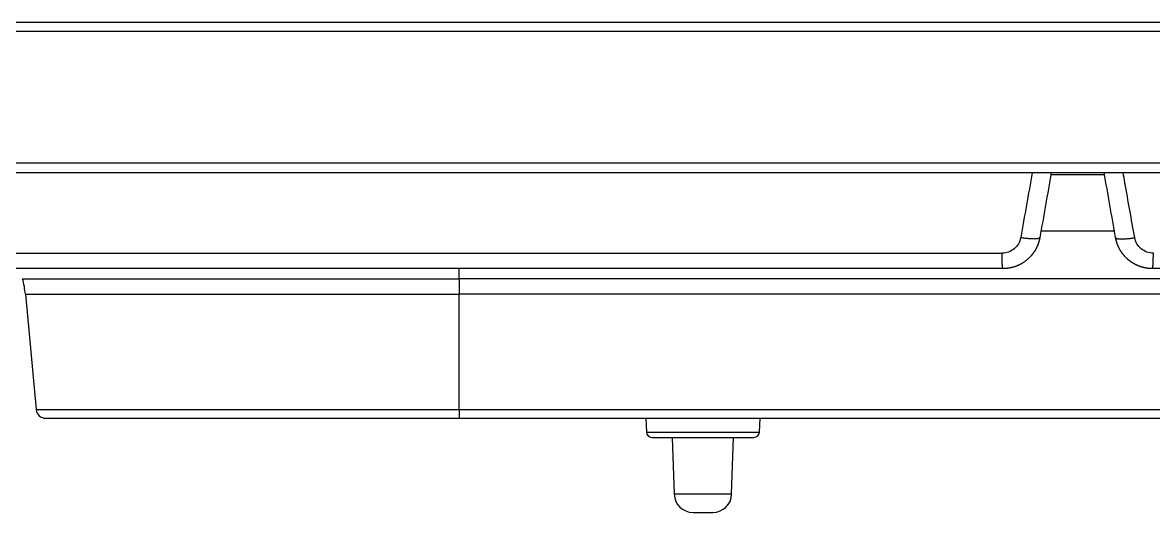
# Model space of a CAD drawing. Header units: millimetres. Extents: x -1286 to 291, y 5350 to 5880.
# Drawn here: x -1109.7 to -1049.1, y 5480.7 to 5507 of the extents above; entities that cross this region are included whole.
import ezdxf

# ---------------------------------------------------------------- set-up
doc = ezdxf.new("R2010")
doc.units = ezdxf.units.MM
doc.layers.add('粗实线层', color=7, linetype='Continuous', lineweight=35)

msp = doc.modelspace()

# ---------------------------------------------------------------- linework, layer by layer
at = {"layer": '粗实线层', "lineweight": 25}
for p, q in [((-957.721, 5506.523), (-1159.118, 5506.523)), ((-958.219, 5506.999), (-1158.618, 5506.999)), ((-1149.084, 5499.488), (-959.934, 5499.488)), ((-1148.643, 5498.959), (-960.42, 5498.959)), ((-1051.689, 5498.838), (-1054.567, 5498.838)), ((-1051.158, 5495.823), (-1055.099, 5495.823)), ((-1130.144, 5494.644), (-1057.187, 5494.644)), ((-1057.14, 5493.813), (-1130.172, 5493.813)), ((-1101.315, 5493.813), (-1101.621, 5493.813)), ((-1086.293, 5493.271), (-1086.293, 5493.813)), ((-969.712, 5493.813), (-1049.117, 5493.813)), ((-1109.714, 5493.271), (-1086.293, 5493.271)), ((-1086.293, 5493.271), (-1086.293, 5492.44)), ((-1042.073, 5493.271), (-1086.293, 5493.271)), ((-1109.564, 5492.44), (-1108.984, 5486.254)), ((-1109.564, 5492.44), (-1086.293, 5492.44)), ((-1086.293, 5486.254), (-1086.293, 5492.44)), ((-1042.073, 5492.44), (-1086.293, 5492.44)), ((-1108.984, 5486.254), (-1086.293, 5486.254)), ((-1086.293, 5486.254), (-1086.293, 5485.794)), ((-1086.293, 5486.254), (-1042.073, 5486.254)), ((-1108.478, 5485.794), (-1086.293, 5485.794)), ((-1086.293, 5485.794), (-1042.073, 5485.794)), ((-1076.297, 5485.794), (-1076.258, 5485.054)), ((-1070.198, 5485.054), (-1070.16, 5485.794)), ((-1076.258, 5485.054), (-1070.198, 5485.054)), ((-1075.957, 5484.768), (-1070.499, 5484.768)), ((-1074.876, 5484.768), (-1074.77, 5481.718)), ((-1071.687, 5481.718), (-1071.58, 5484.768)), ((-1071.687, 5481.718), (-1074.77, 5481.718)), ((-1073.765, 5480.748), (-1072.691, 5480.748))]:
    msp.add_line(p, q, dxfattribs=at)
for centre, radius, start, end in [((-1114.567, 5491.971), 5.025, 5.35975, 14.99999), ((-1108.478, 5486.301), 0.508, 185.35977, 270), ((-1075.957, 5485.07), 0.301, 183.00067, 270), ((-1070.499, 5485.07), 0.301, 270, 356.99933), ((-1073.765, 5481.753), 1.005, 182.00017, 270), ((-1072.691, 5481.753), 1.005, 270, 357.99983)]:
    msp.add_arc(centre, radius, start, end, dxfattribs=at)
for points in [[(-1055.564, 5498.959), (-1055.771, 5497.797), (-1055.979, 5496.636), (-1056.186, 5495.474)], [(-1054.546, 5498.959), (-1054.752, 5497.793), (-1054.956, 5496.631), (-1055.16, 5495.474)], [(-1051.096, 5495.474), (-1051.3, 5496.631), (-1051.505, 5497.793), (-1051.711, 5498.959)], [(-1056.186, 5495.474), (-1056.207, 5495.354), (-1056.289, 5495.137), (-1056.521, 5494.862), (-1056.834, 5494.685), (-1057.064, 5494.644), (-1057.187, 5494.644)], [(-1049.069, 5494.644), (-1049.192, 5494.644), (-1049.422, 5494.685), (-1049.736, 5494.862), (-1049.968, 5495.138), (-1050.049, 5495.354), (-1050.071, 5495.474)], [(-1101.621, 5493.813), (-1102.055, 5493.813), (-1102.461, 5493.813), (-1102.832, 5493.813)]]:
    msp.add_open_spline(points, degree=3, dxfattribs=at)
for points, knots in [([(-1050.071, 5495.474), (-1050.245, 5496.452), (-1050.452, 5497.613), (-1050.66, 5498.779), (-1050.693, 5498.959)], [0, 0, 0, 0, 0.845509, 1, 1, 1, 1]), ([(-1055.16, 5495.474), (-1055.162, 5495.467), (-1055.164, 5495.453), (-1055.168, 5495.432), (-1055.173, 5495.411), (-1055.177, 5495.39), (-1055.182, 5495.369), (-1055.187, 5495.349), (-1055.192, 5495.328), (-1055.197, 5495.308), (-1055.202, 5495.288), (-1055.208, 5495.268), (-1055.214, 5495.248), (-1055.22, 5495.229), (-1055.226, 5495.21), (-1055.232, 5495.19), (-1055.238, 5495.171), (-1055.245, 5495.153), (-1055.252, 5495.134), (-1055.259, 5495.116), (-1055.265, 5495.097), (-1055.273, 5495.079), (-1055.28, 5495.062), (-1055.287, 5495.044), (-1055.295, 5495.026), (-1055.302, 5495.009), (-1055.31, 5494.992), (-1055.318, 5494.975), (-1055.326, 5494.958), (-1055.334, 5494.942), (-1055.342, 5494.925), (-1055.35, 5494.909), (-1055.358, 5494.893), (-1055.366, 5494.877), (-1055.375, 5494.862), (-1055.383, 5494.846), (-1055.392, 5494.831), (-1055.401, 5494.816), (-1055.409, 5494.801), (-1055.418, 5494.786), (-1055.427, 5494.772), (-1055.436, 5494.757), (-1055.445, 5494.743), (-1055.454, 5494.729), (-1055.463, 5494.715), (-1055.472, 5494.702), (-1055.481, 5494.688), (-1055.49, 5494.675), (-1055.499, 5494.662), (-1055.509, 5494.649), (-1055.518, 5494.636), (-1055.527, 5494.623), (-1055.537, 5494.611), (-1055.546, 5494.599), (-1055.555, 5494.587), (-1055.565, 5494.575), (-1055.574, 5494.563), (-1055.583, 5494.551), (-1055.593, 5494.54), (-1055.602, 5494.529), (-1055.612, 5494.518), (-1055.621, 5494.507), (-1055.63, 5494.496), (-1055.64, 5494.485), (-1055.649, 5494.475), (-1055.659, 5494.465), (-1055.668, 5494.455), (-1055.677, 5494.445), (-1055.687, 5494.435), (-1055.696, 5494.425), (-1055.705, 5494.416), (-1055.714, 5494.406), (-1055.724, 5494.397), (-1055.733, 5494.388), (-1055.742, 5494.379), (-1055.751, 5494.37), (-1055.76, 5494.362), (-1055.769, 5494.353), (-1055.778, 5494.345), (-1055.787, 5494.337), (-1055.796, 5494.328), (-1055.805, 5494.321), (-1055.814, 5494.313), (-1055.823, 5494.305), (-1055.832, 5494.297), (-1055.84, 5494.29), (-1055.858, 5494.275), (-1055.886, 5494.252), (-1055.924, 5494.222), (-1055.963, 5494.194), (-1056.002, 5494.166), (-1056.042, 5494.14), (-1056.082, 5494.114), (-1056.122, 5494.09), (-1056.163, 5494.067), (-1056.204, 5494.044), (-1056.245, 5494.023), (-1056.287, 5494.003), (-1056.329, 5493.984), (-1056.371, 5493.966), (-1056.414, 5493.949), (-1056.456, 5493.933), (-1056.499, 5493.918), (-1056.542, 5493.904), (-1056.585, 5493.891), (-1056.628, 5493.88), (-1056.671, 5493.869), (-1056.714, 5493.859), (-1056.757, 5493.85), (-1056.8, 5493.842), (-1056.843, 5493.835), (-1056.886, 5493.829), (-1056.928, 5493.824), (-1056.971, 5493.82), (-1057.013, 5493.817), (-1057.056, 5493.815), (-1057.098, 5493.814), (-1057.126, 5493.814), (-1057.14, 5493.813)], [0, 0, 0, 0, 0.007762, 0.01548, 0.023154, 0.030783, 0.038368, 0.045908, 0.053403, 0.060854, 0.068261, 0.075623, 0.082941, 0.090214, 0.097443, 0.104627, 0.111767, 0.118863, 0.125913, 0.13292, 0.139882, 0.146799, 0.153672, 0.160501, 0.167285, 0.174025, 0.18072, 0.18737, 0.193977, 0.200538, 0.207056, 0.213528, 0.219957, 0.226341, 0.23268, 0.238975, 0.245225, 0.251431, 0.257593, 0.26371, 0.269782, 0.275811, 0.281794, 0.287733, 0.293628, 0.299478, 0.305284, 0.311045, 0.316762, 0.322435, 0.328063, 0.333646, 0.339185, 0.344679, 0.350129, 0.355535, 0.360896, 0.366213, 0.371485, 0.376713, 0.381896, 0.387035, 0.392129, 0.397179, 0.402184, 0.407145, 0.412062, 0.416934, 0.421762, 0.426545, 0.431283, 0.435977, 0.440627, 0.445233, 0.449793, 0.45431, 0.458782, 0.463209, 0.467592, 0.471931, 0.476225, 0.480474, 0.484679, 0.48884, 0.492956, 0.497028, 0.501056, 0.518338, 0.535541, 0.552665, 0.569709, 0.586674, 0.603559, 0.620366, 0.637092, 0.65374, 0.670308, 0.686797, 0.703207, 0.719537, 0.735789, 0.751961, 0.768055, 0.784069, 0.800005, 0.815861, 0.831639, 0.847338, 0.862958, 0.878499, 0.893962, 0.909346, 0.924651, 0.939878, 0.955026, 0.970096, 0.985087, 1, 1, 1, 1]), ([(-1049.117, 5493.813), (-1049.124, 5493.813), (-1049.14, 5493.814), (-1049.164, 5493.814), (-1049.188, 5493.815), (-1049.212, 5493.816), (-1049.236, 5493.817), (-1049.26, 5493.819), (-1049.285, 5493.82), (-1049.31, 5493.823), (-1049.335, 5493.825), (-1049.36, 5493.828), (-1049.385, 5493.831), (-1049.411, 5493.835), (-1049.437, 5493.839), (-1049.463, 5493.843), (-1049.489, 5493.848), (-1049.515, 5493.853), (-1049.542, 5493.859), (-1049.568, 5493.865), (-1049.595, 5493.871), (-1049.622, 5493.878), (-1049.649, 5493.885), (-1049.676, 5493.893), (-1049.703, 5493.901), (-1049.731, 5493.909), (-1049.758, 5493.918), (-1049.786, 5493.928), (-1049.813, 5493.938), (-1049.841, 5493.948), (-1049.869, 5493.959), (-1049.896, 5493.971), (-1049.924, 5493.983), (-1049.952, 5493.995), (-1049.98, 5494.008), (-1050.008, 5494.022), (-1050.035, 5494.036), (-1050.063, 5494.05), (-1050.091, 5494.065), (-1050.119, 5494.081), (-1050.147, 5494.097), (-1050.174, 5494.114), (-1050.202, 5494.131), (-1050.229, 5494.149), (-1050.257, 5494.168), (-1050.284, 5494.187), (-1050.311, 5494.206), (-1050.338, 5494.227), (-1050.365, 5494.248), (-1050.391, 5494.269), (-1050.418, 5494.291), (-1050.444, 5494.314), (-1050.47, 5494.337), (-1050.496, 5494.361), (-1050.521, 5494.385), (-1050.546, 5494.41), (-1050.571, 5494.436), (-1050.596, 5494.462), (-1050.62, 5494.489), (-1050.644, 5494.517), (-1050.668, 5494.545), (-1050.691, 5494.573), (-1050.714, 5494.603), (-1050.736, 5494.633), (-1050.758, 5494.663), (-1050.78, 5494.694), (-1050.801, 5494.726), (-1050.821, 5494.758), (-1050.842, 5494.791), (-1050.861, 5494.825), (-1050.88, 5494.859), (-1050.899, 5494.893), (-1050.917, 5494.928), (-1050.934, 5494.964), (-1050.951, 5495), (-1050.967, 5495.037), (-1050.982, 5495.075), (-1050.997, 5495.112), (-1051.011, 5495.151), (-1051.024, 5495.19), (-1051.037, 5495.229), (-1051.049, 5495.269), (-1051.06, 5495.309), (-1051.07, 5495.35), (-1051.08, 5495.391), (-1051.089, 5495.432), (-1051.094, 5495.46), (-1051.096, 5495.474)], [0, 0, 0, 0, 0.008301, 0.016684, 0.025149, 0.033696, 0.042326, 0.051037, 0.059831, 0.068708, 0.077667, 0.086707, 0.095831, 0.105036, 0.114324, 0.123695, 0.133147, 0.142683, 0.1523, 0.162, 0.171782, 0.181647, 0.191594, 0.201624, 0.211736, 0.22193, 0.232207, 0.242567, 0.253009, 0.263533, 0.27414, 0.28483, 0.295602, 0.306456, 0.317393, 0.328413, 0.339515, 0.3507, 0.361967, 0.373317, 0.38475, 0.396265, 0.407862, 0.419543, 0.431305, 0.443151, 0.455079, 0.46709, 0.479183, 0.491359, 0.503617, 0.515959, 0.528383, 0.540889, 0.553478, 0.56615, 0.578905, 0.591742, 0.604662, 0.617664, 0.630749, 0.643917, 0.657168, 0.670501, 0.683917, 0.697416, 0.710997, 0.724661, 0.738408, 0.752238, 0.76615, 0.780145, 0.794223, 0.808383, 0.822627, 0.836953, 0.851361, 0.865853, 0.880427, 0.895084, 0.909824, 0.924646, 0.939551, 0.954539, 0.96961, 0.984764, 1, 1, 1, 1]), ([(-1057.14, 5493.813), (-1057.143, 5493.813), (-1057.145, 5493.819), (-1057.151, 5493.839), (-1057.154, 5493.854), (-1057.159, 5493.894), (-1057.162, 5493.919), (-1057.166, 5493.977), (-1057.169, 5494.011), (-1057.173, 5494.086), (-1057.175, 5494.128), (-1057.179, 5494.217), (-1057.18, 5494.265), (-1057.183, 5494.367), (-1057.184, 5494.42), (-1057.186, 5494.53), (-1057.187, 5494.586), (-1057.187, 5494.644)], [0, 0, 0, 0, 0.125, 0.125, 0.25, 0.25, 0.375, 0.375, 0.5, 0.5, 0.625, 0.625, 0.75, 0.75, 0.875, 0.875, 1, 1, 1, 1])]:
    msp.add_open_spline(points, degree=3, knots=knots, dxfattribs=at)
for points, weights in [([(-1055.161, 5495.474), (-1055.179, 5495.371), (-1055.604, 5495.371), (-1056.186, 5495.474)], [1.17276317883, 0.942431649971, 0.942412275353, 1.17270505498]), ([(-1051.096, 5495.474), (-1051.078, 5495.371), (-1050.653, 5495.371), (-1050.071, 5495.474)], [1.17275908236, 0.942413639169, 0.942413639214, 1.17275908249]), ([(-1049.117, 5493.814), (-1049.092, 5493.814), (-1049.073, 5494.148), (-1049.069, 5494.644)], [1.09858153068, 0.945872145775, 0.970580549557, 1.17270674203])]:
    msp.add_rational_spline(points, weights, degree=3, dxfattribs=at)

doc.saveas('drawing.dxf')
